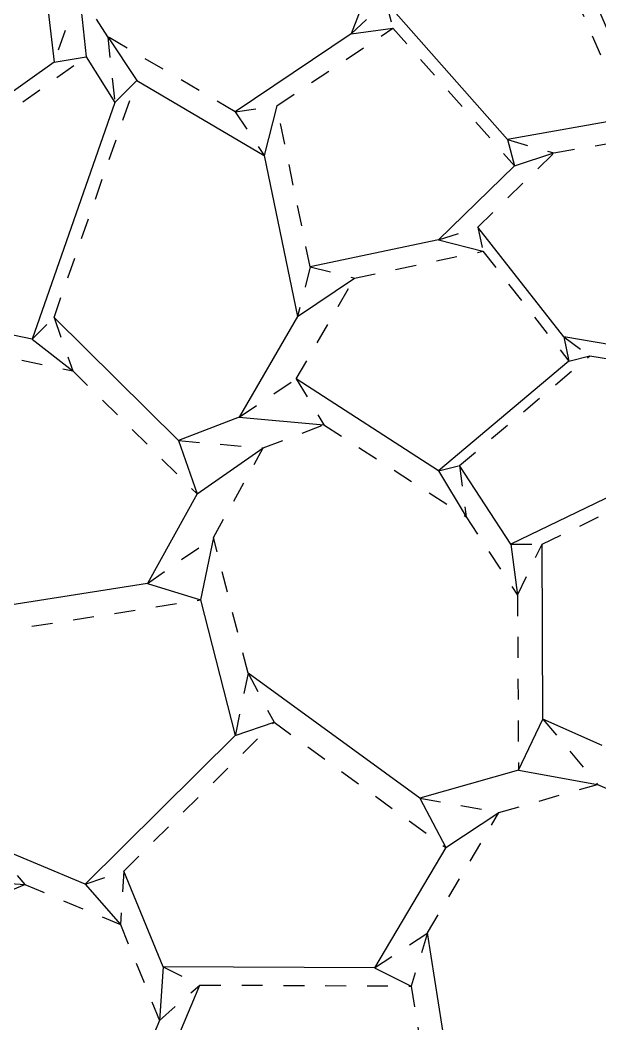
# Model space of a CAD drawing. Extents: x -8 to 221, y -288 to -9.
# Drawn here: x 106.3 to 135.7, y -153.1 to -102.3 of the extents above; entities that cross this region are included whole.
import ezdxf

# ---------------------------------------------------------------- set-up
doc = ezdxf.new("R2010")
doc.units = 0
for name, pattern in [('AI-LINETYPE-117', [2.116667, 1.058333, -1.058333]), ('AI-LINETYPE-118', [2.116667, 1.058333, -1.058333]), ('AI-LINETYPE-119', [2.116667, 1.058333, -1.058333]), ('AI-LINETYPE-120', [2.116667, 1.058333, -1.058333]), ('AI-LINETYPE-121', [2.116667, 1.058333, -1.058333]), ('AI-LINETYPE-122', [2.116667, 1.058333, -1.058333]), ('AI-LINETYPE-123', [2.116667, 1.058333, -1.058333]), ('AI-LINETYPE-127', [2.116667, 1.058333, -1.058333]), ('AI-LINETYPE-139', [2.116667, 1.058333, -1.058333]), ('AI-LINETYPE-140', [2.116667, 1.058333, -1.058333]), ('AI-LINETYPE-154', [2.116667, 1.058333, -1.058333]), ('AI-LINETYPE-155', [2.116667, 1.058333, -1.058333]), ('AI-LINETYPE-156', [2.116667, 1.058333, -1.058333]), ('AI-LINETYPE-161', [2.116667, 1.058333, -1.058333]), ('AI-LINETYPE-171', [2.116667, 1.058333, -1.058333]), ('AI-LINETYPE-175', [2.116667, 1.058333, -1.058333]), ('AI-LINETYPE-176', [2.116667, 1.058333, -1.058333]), ('AI-LINETYPE-181', [2.116667, 1.058333, -1.058333]), ('AI-LINETYPE-182', [2.116667, 1.058333, -1.058333]), ('AI-LINETYPE-30', [2.116667, 1.058333, -1.058333]), ('AI-LINETYPE-31', [2.116667, 1.058333, -1.058333]), ('AI-LINETYPE-360', [2.116667, 1.058333, -1.058333]), ('AI-LINETYPE-361', [2.116667, 1.058333, -1.058333]), ('AI-LINETYPE-362', [2.116667, 1.058333, -1.058333]), ('AI-LINETYPE-363', [2.116667, 1.058333, -1.058333]), ('AI-LINETYPE-364', [2.116667, 1.058333, -1.058333]), ('AI-LINETYPE-376', [2.116667, 1.058333, -1.058333]), ('AI-LINETYPE-377', [2.116667, 1.058333, -1.058333]), ('AI-LINETYPE-381', [2.116667, 1.058333, -1.058333]), ('AI-LINETYPE-382', [2.116667, 1.058333, -1.058333]), ('AI-LINETYPE-383', [2.116667, 1.058333, -1.058333]), ('AI-LINETYPE-384', [2.116667, 1.058333, -1.058333]), ('AI-LINETYPE-389', [2.116667, 1.058333, -1.058333]), ('AI-LINETYPE-390', [2.116667, 1.058333, -1.058333]), ('AI-LINETYPE-391', [2.116667, 1.058333, -1.058333]), ('AI-LINETYPE-406', [2.116667, 1.058333, -1.058333]), ('AI-LINETYPE-407', [2.116667, 1.058333, -1.058333]), ('AI-LINETYPE-416', [2.116667, 1.058333, -1.058333]), ('AI-LINETYPE-417', [2.116667, 1.058333, -1.058333]), ('AI-LINETYPE-418', [2.116667, 1.058333, -1.058333]), ('AI-LINETYPE-430', [2.116667, 1.058333, -1.058333]), ('AI-LINETYPE-431', [2.116667, 1.058333, -1.058333]), ('AI-LINETYPE-44', [2.116667, 1.058333, -1.058333]), ('AI-LINETYPE-450', [2.116667, 1.058333, -1.058333]), ('AI-LINETYPE-451', [2.116667, 1.058333, -1.058333]), ('AI-LINETYPE-452', [2.116667, 1.058333, -1.058333]), ('AI-LINETYPE-453', [2.116667, 1.058333, -1.058333]), ('AI-LINETYPE-456', [2.116667, 1.058333, -1.058333]), ('AI-LINETYPE-462', [2.116667, 1.058333, -1.058333]), ('AI-LINETYPE-463', [2.116667, 1.058333, -1.058333]), ('AI-LINETYPE-475', [2.116667, 1.058333, -1.058333]), ('AI-LINETYPE-476', [2.116667, 1.058333, -1.058333]), ('AI-LINETYPE-477', [2.116667, 1.058333, -1.058333]), ('AI-LINETYPE-49', [2.116667, 1.058333, -1.058333]), ('AI-LINETYPE-491', [2.116667, 1.058333, -1.058333]), ('AI-LINETYPE-50', [2.116667, 1.058333, -1.058333]), ('AI-LINETYPE-506', [2.116667, 1.058333, -1.058333]), ('AI-LINETYPE-51', [2.116667, 1.058333, -1.058333]), ('AI-LINETYPE-52', [2.116667, 1.058333, -1.058333]), ('AI-LINETYPE-57', [2.116667, 1.058333, -1.058333]), ('AI-LINETYPE-67', [2.116667, 1.058333, -1.058333]), ('AI-LINETYPE-69', [2.116667, 1.058333, -1.058333]), ('AI-LINETYPE-79', [2.116667, 1.058333, -1.058333]), ('AI-LINETYPE-80', [2.116667, 1.058333, -1.058333]), ('AI-LINETYPE-81', [2.116667, 1.058333, -1.058333]), ('AI-LINETYPE-82', [2.116667, 1.058333, -1.058333]), ('AI-LINETYPE-83', [2.116667, 1.058333, -1.058333]), ('AI-LINETYPE-95', [2.116667, 1.058333, -1.058333]), ('AI-LINETYPE-96', [2.116667, 1.058333, -1.058333])]:
    doc.linetypes.add(name, pattern=pattern)
doc.layers.add('MOUNTAINLINE', color=7, linetype='CONTINUOUS')
doc.layers.add('VALLEYLINE', color=7, linetype='CONTINUOUS')

# ---------------------------------------------------------------- blocks, each defined once
blk = doc.blocks.new('BLOCK_33')
at = {"layer": 'VALLEYLINE', "color": 29}
blk.add_lwpolyline([(125.549, -96.664), (123.116, -102.974)], dxfattribs=at)
blk = doc.blocks.new('BLOCK_34')
at = {"layer": 'VALLEYLINE', "color": 29}
blk.add_lwpolyline([(123.116, -102.974), (117.238, -106.918)], dxfattribs=at)
blk = doc.blocks.new('BLOCK_36')
at = {"layer": 'VALLEYLINE', "color": 29}
blk.add_lwpolyline([(107.162, -96.643), (108.072, -104.406)], dxfattribs=at)
blk = doc.blocks.new('BLOCK_37')
at = {"layer": 'VALLEYLINE', "color": 29}
blk.add_lwpolyline([(108.072, -104.406), (101.418, -109.137)], dxfattribs=at)
blk = doc.blocks.new('BLOCK_41')
at = {"layer": 'VALLEYLINE', "color": 29}
blk.add_lwpolyline([(137.216, -105.35), (131.214, -91.451)], dxfattribs=at)
blk = doc.blocks.new('BLOCK_47')
at = {"layer": 'VALLEYLINE', "color": 29}
blk.add_lwpolyline([(137.127, -107.255), (131.023, -108.331)], dxfattribs=at)
blk = doc.blocks.new('BLOCK_48')
at = {"layer": 'VALLEYLINE', "color": 29}
blk.add_lwpolyline([(131.023, -108.331), (124.862, -101.353)], dxfattribs=at)
blk = doc.blocks.new('BLOCK_52')
at = {"layer": 'VALLEYLINE', "color": 29}
blk.add_lwpolyline([(131.39, -109.663), (127.535, -113.415)], dxfattribs=at)
blk = doc.blocks.new('BLOCK_53')
at = {"layer": 'VALLEYLINE', "color": 29}
blk.add_lwpolyline([(127.535, -113.415), (121.038, -114.779)], dxfattribs=at)
blk = doc.blocks.new('BLOCK_54')
at = {"layer": 'VALLEYLINE', "color": 29}
blk.add_lwpolyline([(109.688, -104.139), (111.138, -106.45)], dxfattribs=at)
blk = doc.blocks.new('BLOCK_55')
at = {"layer": 'VALLEYLINE', "color": 29}
blk.add_lwpolyline([(111.138, -106.45), (106.951, -118.443)], dxfattribs=at)
blk = doc.blocks.new('BLOCK_56')
at = {"layer": 'VALLEYLINE', "color": 29}
blk.add_lwpolyline([(106.951, -118.443), (102.297, -117.474)], dxfattribs=at)
blk = doc.blocks.new('BLOCK_59')
at = {"layer": 'VALLEYLINE', "color": 29}
blk.add_lwpolyline([(112.255, -105.344), (118.709, -109.139)], dxfattribs=at)
blk = doc.blocks.new('BLOCK_60')
at = {"layer": 'VALLEYLINE', "color": 29}
blk.add_lwpolyline([(118.709, -109.139), (120.397, -117.29)], dxfattribs=at)
blk = doc.blocks.new('BLOCK_61')
at = {"layer": 'VALLEYLINE', "color": 29}
blk.add_lwpolyline([(120.397, -117.29), (117.44, -122.396)], dxfattribs=at)
blk = doc.blocks.new('BLOCK_62')
at = {"layer": 'VALLEYLINE', "color": 29}
blk.add_lwpolyline([(117.44, -122.396), (114.372, -123.572)], dxfattribs=at)
blk = doc.blocks.new('BLOCK_63')
at = {"layer": 'VALLEYLINE', "color": 29}
blk.add_lwpolyline([(114.372, -123.572), (108.067, -117.337)], dxfattribs=at)
blk = doc.blocks.new('BLOCK_81')
at = {"layer": 'VALLEYLINE', "color": 29}
blk.add_lwpolyline([(141.925, -119.683), (133.875, -118.323)], dxfattribs=at)
blk = doc.blocks.new('BLOCK_82')
at = {"layer": 'VALLEYLINE', "color": 29}
blk.add_lwpolyline([(133.875, -118.323), (129.526, -112.761)], dxfattribs=at)
blk = doc.blocks.new('BLOCK_88')
at = {"layer": 'VALLEYLINE', "color": 29}
blk.add_lwpolyline([(134.135, -119.546), (127.529, -125.108)], dxfattribs=at)
blk = doc.blocks.new('BLOCK_89')
at = {"layer": 'VALLEYLINE', "color": 29}
blk.add_lwpolyline([(127.529, -125.108), (120.332, -120.453)], dxfattribs=at)
blk = doc.blocks.new('BLOCK_90')
at = {"layer": 'VALLEYLINE', "color": 29}
blk.add_lwpolyline([(115.319, -126.28), (112.79, -130.815)], dxfattribs=at)
blk = doc.blocks.new('BLOCK_91')
at = {"layer": 'VALLEYLINE', "color": 29}
blk.add_lwpolyline([(112.79, -130.815), (102.161, -132.483)], dxfattribs=at)
blk = doc.blocks.new('BLOCK_101')
at = {"layer": 'VALLEYLINE', "color": 29}
blk.add_lwpolyline([(142.648, -123.296), (131.207, -128.816)], dxfattribs=at)
blk = doc.blocks.new('BLOCK_102')
at = {"layer": 'VALLEYLINE', "color": 29}
blk.add_lwpolyline([(131.207, -128.816), (128.601, -124.84)], dxfattribs=at)
blk = doc.blocks.new('BLOCK_117')
at = {"layer": 'VALLEYLINE', "color": 29}
blk.add_lwpolyline([(131.582, -140.274), (126.588, -141.693)], dxfattribs=at)
blk = doc.blocks.new('BLOCK_118')
at = {"layer": 'VALLEYLINE', "color": 29}
blk.add_lwpolyline([(126.588, -141.693), (117.892, -135.356)], dxfattribs=at)
blk = doc.blocks.new('BLOCK_122')
at = {"layer": 'VALLEYLINE', "color": 29}
blk.add_lwpolyline([(135.828, -139.028), (132.827, -137.69)], dxfattribs=at)
blk = doc.blocks.new('BLOCK_123')
at = {"layer": 'VALLEYLINE', "color": 29}
blk.add_lwpolyline([(132.827, -137.69), (132.779, -128.823)], dxfattribs=at)
blk = doc.blocks.new('BLOCK_132')
at = {"layer": 'VALLEYLINE', "color": 29}
blk.add_lwpolyline([(115.483, -131.644), (117.239, -138.512)], dxfattribs=at)
blk = doc.blocks.new('BLOCK_133')
at = {"layer": 'VALLEYLINE', "color": 29}
blk.add_lwpolyline([(117.239, -138.512), (109.635, -146.044)], dxfattribs=at)
blk = doc.blocks.new('BLOCK_134')
at = {"layer": 'VALLEYLINE', "color": 29}
blk.add_lwpolyline([(109.635, -146.044), (104.801, -144.015)], dxfattribs=at)
blk = doc.blocks.new('BLOCK_145')
at = {"layer": 'VALLEYLINE', "color": 29}
blk.add_lwpolyline([(127.905, -144.183), (124.29, -150.281)], dxfattribs=at)
blk = doc.blocks.new('BLOCK_146')
at = {"layer": 'VALLEYLINE', "color": 29}
blk.add_lwpolyline([(124.29, -150.281), (113.588, -150.23)], dxfattribs=at)
blk = doc.blocks.new('BLOCK_147')
at = {"layer": 'VALLEYLINE', "color": 29}
blk.add_lwpolyline([(113.588, -150.23), (111.605, -145.377)], dxfattribs=at)
blk = doc.blocks.new('BLOCK_169')
at = {"layer": 'VALLEYLINE', "color": 29}
blk.add_lwpolyline([(128.652, -159.141), (126.983, -148.512)], dxfattribs=at)
blk = doc.blocks.new('BLOCK_178')
at = {"layer": 'VALLEYLINE', "color": 29}
blk.add_lwpolyline([(113.422, -155.986), (115.452, -151.152)], dxfattribs=at)
blk = doc.blocks.new('BLOCK_357')
at = {"layer": 'VALLEYLINE', "color": 29}
blk.add_lwpolyline([(123.116, -102.974), (125.229, -102.684)], dxfattribs=at)
blk = doc.blocks.new('BLOCK_358')
at = {"layer": 'VALLEYLINE', "color": 29}
blk.add_lwpolyline([(110.784, -103.122), (112.255, -105.344)], dxfattribs=at)
blk = doc.blocks.new('BLOCK_359')
at = {"layer": 'VALLEYLINE', "color": 29}
blk.add_lwpolyline([(109.334, -100.812), (109.688, -104.139)], dxfattribs=at)
blk = doc.blocks.new('BLOCK_361')
at = {"layer": 'VALLEYLINE', "color": 29}
blk.add_lwpolyline([(108.072, -104.406), (109.688, -104.139)], dxfattribs=at)
blk = doc.blocks.new('BLOCK_372')
at = {"layer": 'VALLEYLINE', "color": 29}
blk.add_lwpolyline([(131.023, -108.331), (131.39, -109.663)], dxfattribs=at)
blk = doc.blocks.new('BLOCK_376')
at = {"layer": 'VALLEYLINE', "color": 29}
blk.add_lwpolyline([(131.39, -109.663), (133.381, -109.009)], dxfattribs=at)
blk = doc.blocks.new('BLOCK_377')
at = {"layer": 'VALLEYLINE', "color": 29}
blk.add_lwpolyline([(127.535, -113.415), (129.785, -113.984)], dxfattribs=at)
blk = doc.blocks.new('BLOCK_378')
at = {"layer": 'VALLEYLINE', "color": 29}
blk.add_lwpolyline([(119.351, -106.628), (118.709, -109.139)], dxfattribs=at)
blk = doc.blocks.new('BLOCK_379')
at = {"layer": 'VALLEYLINE', "color": 29}
blk.add_lwpolyline([(111.138, -106.45), (112.255, -105.344)], dxfattribs=at)
blk = doc.blocks.new('BLOCK_380')
at = {"layer": 'VALLEYLINE', "color": 29}
blk.add_lwpolyline([(106.951, -118.443), (109.015, -120.044)], dxfattribs=at)
blk = doc.blocks.new('BLOCK_384')
at = {"layer": 'VALLEYLINE', "color": 29}
blk.add_lwpolyline([(120.397, -117.29), (123.289, -115.347)], dxfattribs=at)
blk = doc.blocks.new('BLOCK_385')
at = {"layer": 'VALLEYLINE', "color": 29}
blk.add_lwpolyline([(117.44, -122.396), (121.731, -122.776)], dxfattribs=at)
blk = doc.blocks.new('BLOCK_386')
at = {"layer": 'VALLEYLINE', "color": 29}
blk.add_lwpolyline([(114.372, -123.572), (115.319, -126.28)], dxfattribs=at)
blk = doc.blocks.new('BLOCK_402')
at = {"layer": 'VALLEYLINE', "color": 29}
blk.add_lwpolyline([(133.875, -118.323), (134.135, -119.546)], dxfattribs=at)
blk = doc.blocks.new('BLOCK_410')
at = {"layer": 'VALLEYLINE', "color": 29}
blk.add_lwpolyline([(134.135, -119.546), (135.207, -119.277)], dxfattribs=at)
blk = doc.blocks.new('BLOCK_411')
at = {"layer": 'VALLEYLINE', "color": 29}
blk.add_lwpolyline([(127.529, -125.108), (128.929, -127.431)], dxfattribs=at)
blk = doc.blocks.new('BLOCK_412')
at = {"layer": 'VALLEYLINE', "color": 29}
blk.add_lwpolyline([(115.319, -126.28), (118.663, -123.952)], dxfattribs=at)
blk = doc.blocks.new('BLOCK_413')
at = {"layer": 'VALLEYLINE', "color": 29}
blk.add_lwpolyline([(112.79, -130.815), (115.483, -131.644)], dxfattribs=at)
blk = doc.blocks.new('BLOCK_424')
at = {"layer": 'VALLEYLINE', "color": 29}
blk.add_lwpolyline([(131.207, -128.816), (131.534, -131.407)], dxfattribs=at)
blk = doc.blocks.new('BLOCK_443')
at = {"layer": 'VALLEYLINE', "color": 29}
blk.add_lwpolyline([(131.582, -140.274), (132.827, -137.69)], dxfattribs=at)
blk = doc.blocks.new('BLOCK_444')
at = {"layer": 'VALLEYLINE', "color": 29}
blk.add_lwpolyline([(131.582, -140.274), (135.593, -140.993)], dxfattribs=at)
blk = doc.blocks.new('BLOCK_445')
at = {"layer": 'VALLEYLINE', "color": 29}
blk.add_lwpolyline([(126.588, -141.693), (127.905, -144.183)], dxfattribs=at)
blk = doc.blocks.new('BLOCK_446')
at = {"layer": 'VALLEYLINE', "color": 29}
blk.add_lwpolyline([(116.135, -128.488), (115.483, -131.644)], dxfattribs=at)
blk = doc.blocks.new('BLOCK_451')
at = {"layer": 'VALLEYLINE', "color": 29}
blk.add_lwpolyline([(103.879, -145.879), (106.591, -146.06)], dxfattribs=at)
blk = doc.blocks.new('BLOCK_455')
at = {"layer": 'VALLEYLINE', "color": 29}
blk.add_lwpolyline([(117.239, -138.512), (119.209, -137.846)], dxfattribs=at)
blk = doc.blocks.new('BLOCK_456')
at = {"layer": 'VALLEYLINE', "color": 29}
blk.add_lwpolyline([(109.635, -146.044), (111.424, -148.089)], dxfattribs=at)
blk = doc.blocks.new('BLOCK_467')
at = {"layer": 'VALLEYLINE', "color": 29}
blk.add_lwpolyline([(127.905, -144.183), (130.599, -142.412)], dxfattribs=at)
blk = doc.blocks.new('BLOCK_468')
at = {"layer": 'VALLEYLINE', "color": 29}
blk.add_lwpolyline([(124.29, -150.281), (126.155, -151.203)], dxfattribs=at)
blk = doc.blocks.new('BLOCK_469')
at = {"layer": 'VALLEYLINE', "color": 29}
blk.add_lwpolyline([(113.588, -150.23), (113.407, -152.942)], dxfattribs=at)
blk = doc.blocks.new('BLOCK_655')
at = {"layer": 'MOUNTAINLINE', "color": 29, "linetype": 'AI-LINETYPE-30'}
blk.add_lwpolyline([(117.238, -106.918), (110.784, -103.122)], dxfattribs=at)
blk = doc.blocks.new('BLOCK_656')
at = {"layer": 'MOUNTAINLINE', "color": 29, "linetype": 'AI-LINETYPE-31'}
blk.add_lwpolyline([(110.784, -103.122), (109.334, -100.812)], dxfattribs=at)
blk = doc.blocks.new('BLOCK_669')
at = {"layer": 'MOUNTAINLINE', "color": 29, "linetype": 'AI-LINETYPE-44'}
blk.add_lwpolyline([(131.125, -93.356), (137.127, -107.255)], dxfattribs=at)
blk = doc.blocks.new('BLOCK_674')
at = {"layer": 'MOUNTAINLINE', "color": 29, "linetype": 'AI-LINETYPE-49'}
blk.add_lwpolyline([(125.229, -102.684), (131.39, -109.663)], dxfattribs=at)
blk = doc.blocks.new('BLOCK_675')
at = {"layer": 'MOUNTAINLINE', "color": 29, "linetype": 'AI-LINETYPE-50'}
blk.add_lwpolyline([(121.038, -114.779), (119.351, -106.628)], dxfattribs=at)
blk = doc.blocks.new('BLOCK_676')
at = {"layer": 'MOUNTAINLINE', "color": 29, "linetype": 'AI-LINETYPE-51'}
blk.add_lwpolyline([(119.351, -106.628), (125.229, -102.684)], dxfattribs=at)
blk = doc.blocks.new('BLOCK_677')
at = {"layer": 'MOUNTAINLINE', "color": 29, "linetype": 'AI-LINETYPE-52'}
blk.add_lwpolyline([(103.035, -108.87), (109.688, -104.139)], dxfattribs=at)
blk = doc.blocks.new('BLOCK_682')
at = {"layer": 'MOUNTAINLINE', "color": 29, "linetype": 'AI-LINETYPE-57'}
blk.add_lwpolyline([(108.067, -117.337), (112.255, -105.344)], dxfattribs=at)
blk = doc.blocks.new('BLOCK_692')
at = {"layer": 'MOUNTAINLINE', "color": 29, "linetype": 'AI-LINETYPE-67'}
blk.add_lwpolyline([(133.381, -109.009), (139.484, -107.932)], dxfattribs=at)
blk = doc.blocks.new('BLOCK_694')
at = {"layer": 'MOUNTAINLINE', "color": 29, "linetype": 'AI-LINETYPE-69'}
blk.add_lwpolyline([(129.526, -112.761), (133.381, -109.009)], dxfattribs=at)
blk = doc.blocks.new('BLOCK_704')
at = {"layer": 'MOUNTAINLINE', "color": 29, "linetype": 'AI-LINETYPE-79'}
blk.add_lwpolyline([(129.785, -113.984), (134.135, -119.546)], dxfattribs=at)
blk = doc.blocks.new('BLOCK_705')
at = {"layer": 'MOUNTAINLINE', "color": 29, "linetype": 'AI-LINETYPE-80'}
blk.add_lwpolyline([(120.332, -120.453), (123.289, -115.347)], dxfattribs=at)
blk = doc.blocks.new('BLOCK_706')
at = {"layer": 'MOUNTAINLINE', "color": 29, "linetype": 'AI-LINETYPE-81'}
blk.add_lwpolyline([(123.289, -115.347), (129.785, -113.984)], dxfattribs=at)
blk = doc.blocks.new('BLOCK_707')
at = {"layer": 'MOUNTAINLINE', "color": 29, "linetype": 'AI-LINETYPE-82'}
blk.add_lwpolyline([(104.361, -119.075), (109.015, -120.044)], dxfattribs=at)
blk = doc.blocks.new('BLOCK_708')
at = {"layer": 'MOUNTAINLINE', "color": 29, "linetype": 'AI-LINETYPE-83'}
blk.add_lwpolyline([(109.015, -120.044), (115.319, -126.28)], dxfattribs=at)
blk = doc.blocks.new('BLOCK_720')
at = {"layer": 'MOUNTAINLINE', "color": 29, "linetype": 'AI-LINETYPE-95'}
blk.add_lwpolyline([(135.207, -119.277), (143.257, -120.637)], dxfattribs=at)
blk = doc.blocks.new('BLOCK_721')
at = {"layer": 'MOUNTAINLINE', "color": 29, "linetype": 'AI-LINETYPE-96'}
blk.add_lwpolyline([(128.601, -124.84), (135.207, -119.277)], dxfattribs=at)
blk = doc.blocks.new('BLOCK_742')
at = {"layer": 'MOUNTAINLINE', "color": 29, "linetype": 'AI-LINETYPE-117'}
blk.add_lwpolyline([(121.731, -122.776), (128.929, -127.431)], dxfattribs=at)
blk = doc.blocks.new('BLOCK_743')
at = {"layer": 'MOUNTAINLINE', "color": 29, "linetype": 'AI-LINETYPE-118'}
blk.add_lwpolyline([(128.929, -127.431), (131.534, -131.407)], dxfattribs=at)
blk = doc.blocks.new('BLOCK_744')
at = {"layer": 'MOUNTAINLINE', "color": 29, "linetype": 'AI-LINETYPE-119'}
blk.add_lwpolyline([(131.534, -131.407), (131.582, -140.274)], dxfattribs=at)
blk = doc.blocks.new('BLOCK_745')
at = {"layer": 'MOUNTAINLINE', "color": 29, "linetype": 'AI-LINETYPE-120'}
blk.add_lwpolyline([(117.892, -135.356), (116.135, -128.488)], dxfattribs=at)
blk = doc.blocks.new('BLOCK_746')
at = {"layer": 'MOUNTAINLINE', "color": 29, "linetype": 'AI-LINETYPE-121'}
blk.add_lwpolyline([(116.135, -128.488), (118.663, -123.952)], dxfattribs=at)
blk = doc.blocks.new('BLOCK_747')
at = {"layer": 'MOUNTAINLINE', "color": 29, "linetype": 'AI-LINETYPE-122'}
blk.add_lwpolyline([(118.663, -123.952), (121.731, -122.776)], dxfattribs=at)
blk = doc.blocks.new('BLOCK_748')
at = {"layer": 'MOUNTAINLINE', "color": 29, "linetype": 'AI-LINETYPE-123'}
blk.add_lwpolyline([(132.779, -128.823), (144.22, -123.304)], dxfattribs=at)
blk = doc.blocks.new('BLOCK_752')
at = {"layer": 'MOUNTAINLINE', "color": 29, "linetype": 'AI-LINETYPE-127'}
blk.add_lwpolyline([(104.852, -133.312), (115.483, -131.644)], dxfattribs=at)
blk = doc.blocks.new('BLOCK_764')
at = {"layer": 'MOUNTAINLINE', "color": 29, "linetype": 'AI-LINETYPE-139'}
blk.add_lwpolyline([(119.209, -137.846), (127.905, -144.183)], dxfattribs=at)
blk = doc.blocks.new('BLOCK_765')
at = {"layer": 'MOUNTAINLINE', "color": 29, "linetype": 'AI-LINETYPE-140'}
blk.add_lwpolyline([(111.605, -145.377), (119.209, -137.846)], dxfattribs=at)
blk = doc.blocks.new('BLOCK_779')
at = {"layer": 'MOUNTAINLINE', "color": 29, "linetype": 'AI-LINETYPE-154'}
blk.add_lwpolyline([(106.591, -146.06), (111.424, -148.089)], dxfattribs=at)
blk = doc.blocks.new('BLOCK_780')
at = {"layer": 'MOUNTAINLINE', "color": 29, "linetype": 'AI-LINETYPE-155'}
blk.add_lwpolyline([(111.424, -148.089), (113.407, -152.942)], dxfattribs=at)
blk = doc.blocks.new('BLOCK_781')
at = {"layer": 'MOUNTAINLINE', "color": 29, "linetype": 'AI-LINETYPE-156'}
blk.add_lwpolyline([(113.407, -152.942), (111.378, -157.775)], dxfattribs=at)
blk = doc.blocks.new('BLOCK_786')
at = {"layer": 'MOUNTAINLINE', "color": 29, "linetype": 'AI-LINETYPE-161'}
blk.add_lwpolyline([(101.738, -148.043), (106.591, -146.06)], dxfattribs=at)
blk = doc.blocks.new('BLOCK_796')
at = {"layer": 'MOUNTAINLINE', "color": 29, "linetype": 'AI-LINETYPE-171'}
blk.add_lwpolyline([(135.593, -140.993), (138.594, -142.331)], dxfattribs=at)
blk = doc.blocks.new('BLOCK_800')
at = {"layer": 'MOUNTAINLINE', "color": 29, "linetype": 'AI-LINETYPE-175'}
blk.add_lwpolyline([(126.983, -148.512), (130.599, -142.412)], dxfattribs=at)
blk = doc.blocks.new('BLOCK_801')
at = {"layer": 'MOUNTAINLINE', "color": 29, "linetype": 'AI-LINETYPE-176'}
blk.add_lwpolyline([(130.599, -142.412), (135.593, -140.993)], dxfattribs=at)
blk = doc.blocks.new('BLOCK_806')
at = {"layer": 'MOUNTAINLINE', "color": 29, "linetype": 'AI-LINETYPE-181'}
blk.add_lwpolyline([(115.452, -151.152), (126.155, -151.203)], dxfattribs=at)
blk = doc.blocks.new('BLOCK_807')
at = {"layer": 'MOUNTAINLINE', "color": 29, "linetype": 'AI-LINETYPE-182'}
blk.add_lwpolyline([(126.155, -151.203), (127.823, -161.833)], dxfattribs=at)
blk = doc.blocks.new('BLOCK_985')
at = {"layer": 'MOUNTAINLINE', "color": 29, "linetype": 'AI-LINETYPE-360'}
blk.add_lwpolyline([(123.116, -102.974), (124.862, -101.353)], dxfattribs=at)
blk = doc.blocks.new('BLOCK_986')
at = {"layer": 'MOUNTAINLINE', "color": 29, "linetype": 'AI-LINETYPE-361'}
blk.add_lwpolyline([(117.238, -106.918), (119.351, -106.628)], dxfattribs=at)
blk = doc.blocks.new('BLOCK_987')
at = {"layer": 'MOUNTAINLINE', "color": 29, "linetype": 'AI-LINETYPE-362'}
blk.add_lwpolyline([(117.238, -106.918), (118.709, -109.139)], dxfattribs=at)
blk = doc.blocks.new('BLOCK_988')
at = {"layer": 'MOUNTAINLINE', "color": 29, "linetype": 'AI-LINETYPE-363'}
blk.add_lwpolyline([(110.784, -103.122), (111.138, -106.45)], dxfattribs=at)
blk = doc.blocks.new('BLOCK_989')
at = {"layer": 'MOUNTAINLINE', "color": 29, "linetype": 'AI-LINETYPE-364'}
blk.add_lwpolyline([(109.334, -100.812), (108.072, -104.406)], dxfattribs=at)
blk = doc.blocks.new('BLOCK_1001')
at = {"layer": 'MOUNTAINLINE', "color": 29, "linetype": 'AI-LINETYPE-376'}
blk.add_lwpolyline([(131.023, -108.331), (133.381, -109.009)], dxfattribs=at)
blk = doc.blocks.new('BLOCK_1002')
at = {"layer": 'MOUNTAINLINE', "color": 29, "linetype": 'AI-LINETYPE-377'}
blk.add_lwpolyline([(124.862, -101.353), (125.229, -102.684)], dxfattribs=at)
blk = doc.blocks.new('BLOCK_1006')
at = {"layer": 'MOUNTAINLINE', "color": 29, "linetype": 'AI-LINETYPE-381'}
blk.add_lwpolyline([(127.535, -113.415), (129.526, -112.761)], dxfattribs=at)
blk = doc.blocks.new('BLOCK_1007')
at = {"layer": 'MOUNTAINLINE', "color": 29, "linetype": 'AI-LINETYPE-382'}
blk.add_lwpolyline([(121.038, -114.779), (123.289, -115.347)], dxfattribs=at)
blk = doc.blocks.new('BLOCK_1008')
at = {"layer": 'MOUNTAINLINE', "color": 29, "linetype": 'AI-LINETYPE-383'}
blk.add_lwpolyline([(121.038, -114.779), (120.397, -117.29)], dxfattribs=at)
blk = doc.blocks.new('BLOCK_1009')
at = {"layer": 'MOUNTAINLINE', "color": 29, "linetype": 'AI-LINETYPE-384'}
blk.add_lwpolyline([(106.951, -118.443), (108.067, -117.337)], dxfattribs=at)
blk = doc.blocks.new('BLOCK_1014')
at = {"layer": 'MOUNTAINLINE', "color": 29, "linetype": 'AI-LINETYPE-389'}
blk.add_lwpolyline([(117.44, -122.396), (120.332, -120.453)], dxfattribs=at)
blk = doc.blocks.new('BLOCK_1015')
at = {"layer": 'MOUNTAINLINE', "color": 29, "linetype": 'AI-LINETYPE-390'}
blk.add_lwpolyline([(114.372, -123.572), (118.663, -123.952)], dxfattribs=at)
blk = doc.blocks.new('BLOCK_1016')
at = {"layer": 'MOUNTAINLINE', "color": 29, "linetype": 'AI-LINETYPE-391'}
blk.add_lwpolyline([(108.067, -117.337), (109.015, -120.044)], dxfattribs=at)
blk = doc.blocks.new('BLOCK_1031')
at = {"layer": 'MOUNTAINLINE', "color": 29, "linetype": 'AI-LINETYPE-406'}
blk.add_lwpolyline([(133.875, -118.323), (135.207, -119.277)], dxfattribs=at)
blk = doc.blocks.new('BLOCK_1032')
at = {"layer": 'MOUNTAINLINE', "color": 29, "linetype": 'AI-LINETYPE-407'}
blk.add_lwpolyline([(129.526, -112.761), (129.785, -113.984)], dxfattribs=at)
blk = doc.blocks.new('BLOCK_1041')
at = {"layer": 'MOUNTAINLINE', "color": 29, "linetype": 'AI-LINETYPE-416'}
blk.add_lwpolyline([(127.529, -125.108), (128.601, -124.84)], dxfattribs=at)
blk = doc.blocks.new('BLOCK_1042')
at = {"layer": 'MOUNTAINLINE', "color": 29, "linetype": 'AI-LINETYPE-417'}
blk.add_lwpolyline([(120.332, -120.453), (121.731, -122.776)], dxfattribs=at)
blk = doc.blocks.new('BLOCK_1043')
at = {"layer": 'MOUNTAINLINE', "color": 29, "linetype": 'AI-LINETYPE-418'}
blk.add_lwpolyline([(112.79, -130.815), (116.135, -128.488)], dxfattribs=at)
blk = doc.blocks.new('BLOCK_1055')
at = {"layer": 'MOUNTAINLINE', "color": 29, "linetype": 'AI-LINETYPE-430'}
blk.add_lwpolyline([(131.207, -128.816), (132.779, -128.823)], dxfattribs=at)
blk = doc.blocks.new('BLOCK_1056')
at = {"layer": 'MOUNTAINLINE', "color": 29, "linetype": 'AI-LINETYPE-431'}
blk.add_lwpolyline([(128.601, -124.84), (128.929, -127.431)], dxfattribs=at)
blk = doc.blocks.new('BLOCK_1075')
at = {"layer": 'MOUNTAINLINE', "color": 29, "linetype": 'AI-LINETYPE-450'}
blk.add_lwpolyline([(131.534, -131.407), (132.779, -128.823)], dxfattribs=at)
blk = doc.blocks.new('BLOCK_1076')
at = {"layer": 'MOUNTAINLINE', "color": 29, "linetype": 'AI-LINETYPE-451'}
blk.add_lwpolyline([(126.588, -141.693), (130.599, -142.412)], dxfattribs=at)
blk = doc.blocks.new('BLOCK_1077')
at = {"layer": 'MOUNTAINLINE', "color": 29, "linetype": 'AI-LINETYPE-452'}
blk.add_lwpolyline([(117.892, -135.356), (119.209, -137.846)], dxfattribs=at)
blk = doc.blocks.new('BLOCK_1078')
at = {"layer": 'MOUNTAINLINE', "color": 29, "linetype": 'AI-LINETYPE-453'}
blk.add_lwpolyline([(117.892, -135.356), (117.239, -138.512)], dxfattribs=at)
blk = doc.blocks.new('BLOCK_1081')
at = {"layer": 'MOUNTAINLINE', "color": 29, "linetype": 'AI-LINETYPE-456'}
blk.add_lwpolyline([(132.827, -137.69), (135.593, -140.993)], dxfattribs=at)
blk = doc.blocks.new('BLOCK_1087')
at = {"layer": 'MOUNTAINLINE', "color": 29, "linetype": 'AI-LINETYPE-462'}
blk.add_lwpolyline([(109.635, -146.044), (111.605, -145.377)], dxfattribs=at)
blk = doc.blocks.new('BLOCK_1088')
at = {"layer": 'MOUNTAINLINE', "color": 29, "linetype": 'AI-LINETYPE-463'}
blk.add_lwpolyline([(104.801, -144.015), (106.591, -146.06)], dxfattribs=at)
blk = doc.blocks.new('BLOCK_1100')
at = {"layer": 'MOUNTAINLINE', "color": 29, "linetype": 'AI-LINETYPE-475'}
blk.add_lwpolyline([(124.29, -150.281), (126.983, -148.512)], dxfattribs=at)
blk = doc.blocks.new('BLOCK_1101')
at = {"layer": 'MOUNTAINLINE', "color": 29, "linetype": 'AI-LINETYPE-476'}
blk.add_lwpolyline([(113.588, -150.23), (115.452, -151.152)], dxfattribs=at)
blk = doc.blocks.new('BLOCK_1102')
at = {"layer": 'MOUNTAINLINE', "color": 29, "linetype": 'AI-LINETYPE-477'}
blk.add_lwpolyline([(111.605, -145.377), (111.424, -148.089)], dxfattribs=at)
blk = doc.blocks.new('BLOCK_1116')
at = {"layer": 'MOUNTAINLINE', "color": 29, "linetype": 'AI-LINETYPE-491'}
blk.add_lwpolyline([(113.407, -152.942), (115.452, -151.152)], dxfattribs=at)
blk = doc.blocks.new('BLOCK_1131')
at = {"layer": 'MOUNTAINLINE', "color": 29, "linetype": 'AI-LINETYPE-506'}
blk.add_lwpolyline([(126.983, -148.512), (126.155, -151.203)], dxfattribs=at)

msp = doc.modelspace()

# ---------------------------------------------------------------- block references
at = {"layer": 'MOUNTAINLINE'}
for name in ['BLOCK_669', 'BLOCK_989', 'BLOCK_656', 'BLOCK_985', 'BLOCK_1002', 'BLOCK_676', 'BLOCK_674', 'BLOCK_655', 'BLOCK_988', 'BLOCK_677', 'BLOCK_682', 'BLOCK_986', 'BLOCK_675', 'BLOCK_987', 'BLOCK_692', 'BLOCK_1001', 'BLOCK_694', 'BLOCK_1006', 'BLOCK_1032', 'BLOCK_706', 'BLOCK_704', 'BLOCK_1008', 'BLOCK_1007', 'BLOCK_705', 'BLOCK_1009', 'BLOCK_1016', 'BLOCK_1031', 'BLOCK_707', 'BLOCK_721', 'BLOCK_720', 'BLOCK_708', 'BLOCK_1014', 'BLOCK_1042', 'BLOCK_747', 'BLOCK_742', 'BLOCK_748', 'BLOCK_1015', 'BLOCK_746', 'BLOCK_1041', 'BLOCK_1056', 'BLOCK_743', 'BLOCK_1043', 'BLOCK_745', 'BLOCK_1055', 'BLOCK_1075', 'BLOCK_752', 'BLOCK_744', 'BLOCK_1078', 'BLOCK_1077', 'BLOCK_1081', 'BLOCK_765', 'BLOCK_764', 'BLOCK_801', 'BLOCK_796', 'BLOCK_1076', 'BLOCK_800', 'BLOCK_1088', 'BLOCK_1087', 'BLOCK_1102', 'BLOCK_786', 'BLOCK_779', 'BLOCK_780', 'BLOCK_1100', 'BLOCK_1131', 'BLOCK_1101', 'BLOCK_1116', 'BLOCK_806', 'BLOCK_807', 'BLOCK_781']:
    msp.add_blockref(name, (0, 0), dxfattribs=at)
at = {"layer": 'VALLEYLINE'}
for name in ['BLOCK_41', 'BLOCK_36', 'BLOCK_33', 'BLOCK_359', 'BLOCK_48', 'BLOCK_357', 'BLOCK_358', 'BLOCK_34', 'BLOCK_361', 'BLOCK_54', 'BLOCK_37', 'BLOCK_379', 'BLOCK_59', 'BLOCK_55', 'BLOCK_378', 'BLOCK_47', 'BLOCK_372', 'BLOCK_60', 'BLOCK_376', 'BLOCK_52', 'BLOCK_82', 'BLOCK_53', 'BLOCK_377', 'BLOCK_384', 'BLOCK_63', 'BLOCK_61', 'BLOCK_56', 'BLOCK_380', 'BLOCK_81', 'BLOCK_402', 'BLOCK_410', 'BLOCK_88', 'BLOCK_89', 'BLOCK_62', 'BLOCK_385', 'BLOCK_101', 'BLOCK_386', 'BLOCK_412', 'BLOCK_102', 'BLOCK_411', 'BLOCK_90', 'BLOCK_446', 'BLOCK_424', 'BLOCK_123', 'BLOCK_91', 'BLOCK_413', 'BLOCK_132', 'BLOCK_118', 'BLOCK_443', 'BLOCK_122', 'BLOCK_455', 'BLOCK_133', 'BLOCK_117', 'BLOCK_444', 'BLOCK_445', 'BLOCK_467', 'BLOCK_134', 'BLOCK_145', 'BLOCK_147', 'BLOCK_451', 'BLOCK_456', 'BLOCK_169', 'BLOCK_469', 'BLOCK_146', 'BLOCK_468', 'BLOCK_178']:
    msp.add_blockref(name, (0, 0), dxfattribs=at)

doc.saveas('drawing.dxf')
